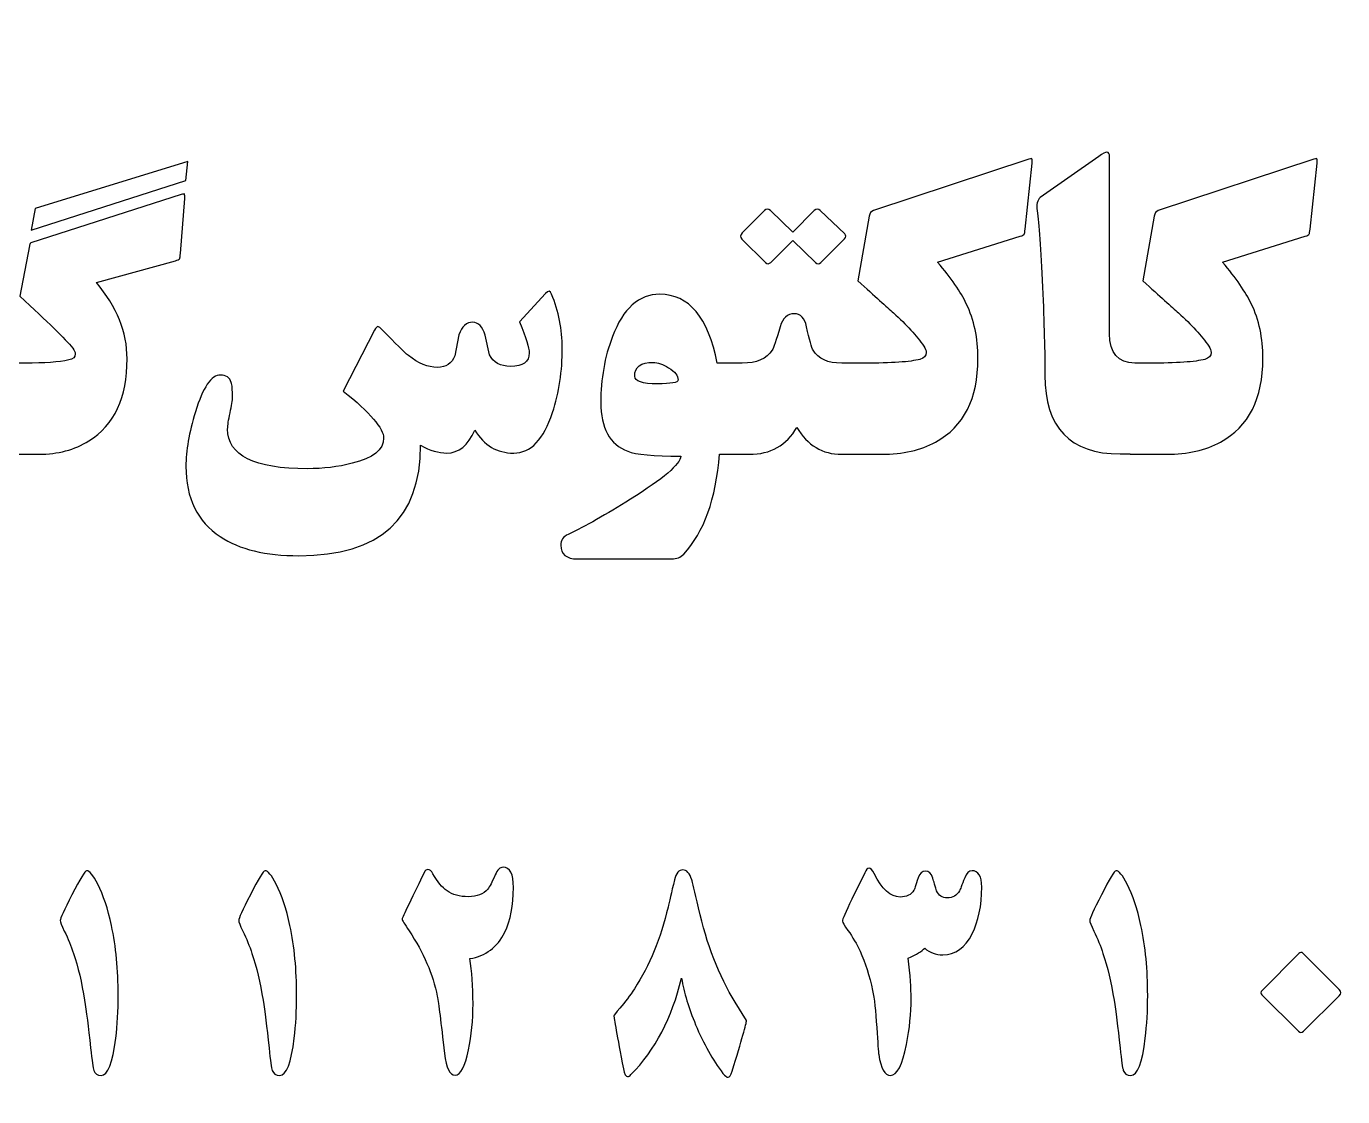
# Model space of a CAD drawing. Header units: millimetres. Extents: x -25 to 25, y -24.5 to 25.5.
# Drawn here: x -6.32 to 10.62, y -13.31 to 0.47 of the extents above; entities that cross this region are included whole.
import ezdxf

# ---------------------------------------------------------------- set-up
doc = ezdxf.new("R2010")
doc.units = ezdxf.units.MM
doc.header["$MEASUREMENT"] = 0
doc.layers.add('Layer 1', color=7, linetype='Continuous')

msp = doc.modelspace()

# ---------------------------------------------------------------- linework, layer by layer
at = {"layer": 'Layer 1', "color": 250, "lineweight": 18}
msp.add_open_spline([(21.2677, 25.4697), (21.2677, 25.4697), (-21.2323, 25.4697), (-21.2323, 25.4697), (-23.2977, 25.4697), (-24.9823, 23.7851), (-24.9823, 21.7197), (-24.9823, 21.7197), (-24.9823, -20.7803), (-24.9823, -20.7803), (-24.9823, -22.8457), (-23.2977, -24.5303), (-21.2323, -24.5303), (-21.2323, -24.5303), (21.2677, -24.5303), (21.2677, -24.5303), (23.3331, -24.5303), (25.0177, -22.8457), (25.0177, -20.7803), (25.0177, -20.7803), (25.0177, 21.7197), (25.0177, 21.7197), (25.0177, 23.7851), (23.3331, 25.4697), (21.2677, 25.4697)], degree=3, knots=[0, 0, 0, 0, 0.125, 0.125, 0.125, 0.25, 0.25, 0.25, 0.375, 0.375, 0.375, 0.5, 0.5, 0.5, 0.625, 0.625, 0.625, 0.75, 0.75, 0.75, 0.875, 0.875, 0.875, 1, 1, 1, 1], dxfattribs=at)
at = {"layer": 'Layer 1', "color": 250}
for points, knots in [([(-4.2819, -1.7464), (-4.2819, -1.7464), (-4.3361, -2.4529), (-4.3361, -2.4529), (-4.3397, -2.4891), (-4.3427, -2.5107), (-4.3463, -2.5173), (-4.3533, -2.5296), (-4.3714, -2.5397), (-4.4004, -2.5482), (-4.4004, -2.5482), (-5.4187, -2.8273), (-5.4187, -2.8273), (-5.1551, -3.1412), (-5.0232, -3.4676), (-5.0232, -3.8076), (-5.0232, -4.3093), (-5.1868, -4.6613), (-5.5144, -4.8649), (-5.7004, -4.9806), (-5.9148, -5.0383), (-6.1573, -5.0383), (-6.1573, -5.0383), (-6.4468, -5.0383), (-6.4468, -5.0383), (-6.4468, -5.0383), (-6.5758, -5.0383), (-6.5758, -5.0383), (-6.5758, -5.0383), (-6.5888, -5.0383), (-6.5888, -5.0383), (-6.7179, -5.0383), (-6.8437, -4.9916), (-6.9662, -4.8981), (-7.0624, -4.8236), (-7.1373, -4.7407), (-7.1907, -4.6507), (-7.3719, -4.9091), (-7.5872, -5.0383), (-7.8367, -5.0383), (-7.8367, -5.0383), (-7.8756, -5.0383), (-7.8756, -5.0383), (-7.8756, -5.0383), (-8.0254, -5.0383), (-8.0254, -5.0383), (-8.0254, -5.0383), (-8.1006, -5.0383), (-8.1006, -5.0383), (-8.4294, -5.0383), (-8.6989, -4.8239), (-8.9093, -4.3949), (-9.0557, -4.6568), (-9.1914, -4.8386), (-9.3176, -4.9399), (-9.4688, -5.0626), (-9.6621, -5.1234), (-9.8962, -5.1234), (-10.4231, -5.1234), (-10.6868, -4.8143), (-10.6868, -4.1961), (-10.6868, -4.0651), (-10.6678, -3.9239), (-10.6299, -3.7723), (-10.5783, -3.5637), (-10.5069, -3.4596), (-10.4156, -3.4596), (-10.3208, -3.4596), (-10.2587, -3.5068), (-10.2296, -3.6016), (-10.1797, -3.7603), (-10.1484, -3.8481), (-10.1364, -3.8653), (-10.0677, -3.9601), (-9.9421, -4.0073), (-9.7591, -4.0073), (-9.6368, -4.0073), (-9.5156, -3.9892), (-9.3948, -3.9531), (-9.2466, -3.9081), (-9.1726, -3.8547), (-9.1726, -3.7929), (-9.1726, -3.7824), (-9.1752, -3.7714), (-9.1804, -3.7594), (-9.1804, -3.7594), (-9.6096, -2.7333), (-9.6096, -2.7333), (-9.6096, -2.7333), (-9.0358, -2.1548), (-9.0358, -2.1548), (-9.0081, -2.1269), (-8.9873, -2.1133), (-8.9737, -2.1133), (-8.9617, -2.1133), (-8.9481, -2.1341), (-8.9322, -2.1756), (-8.9322, -2.1756), (-8.4467, -3.5134), (-8.4467, -3.5134), (-8.3624, -3.7481), (-8.2363, -3.8653), (-8.0692, -3.8653), (-8.0692, -3.8653), (-8.0254, -3.8653), (-8.0254, -3.8653), (-8.0254, -3.8653), (-7.8756, -3.8653), (-7.8756, -3.8653), (-7.6776, -3.8653), (-7.5844, -3.7308), (-7.5964, -3.4618), (-7.5964, -3.4618), (-7.6793, -1.7292), (-7.6793, -1.7292), (-7.6811, -1.6966), (-7.6722, -1.6737), (-7.6533, -1.6618), (-7.6533, -1.6618), (-6.8653, -1.1547), (-6.8653, -1.1547), (-6.8397, -1.1374), (-6.8233, -1.1326), (-6.8163, -1.1392), (-6.8128, -1.1446), (-6.8111, -1.1643), (-6.8111, -1.1988), (-6.8111, -1.1988), (-6.8111, -3.5368), (-6.8111, -3.5368), (-6.8111, -3.6197), (-6.7903, -3.6929), (-6.7493, -3.7568), (-6.7033, -3.8281), (-6.6414, -3.8642), (-6.5642, -3.8653), (-6.5642, -3.8653), (-6.5606, -3.8653), (-6.5606, -3.8653), (-6.5606, -3.8653), (-6.4468, -3.8653), (-6.4468, -3.8653), (-6.4468, -3.8653), (-6.3333, -3.8653), (-6.3333, -3.8653), (-6.0868, -3.8653), (-5.9002, -3.8517), (-5.7728, -3.8238), (-5.7177, -3.8119), (-5.6899, -3.7859), (-5.6899, -3.7462), (-5.6899, -3.7238), (-5.7013, -3.6991), (-5.7234, -3.6713), (-5.8182, -3.5539), (-6.0449, -3.3317), (-6.4029, -3.0041), (-6.4029, -3.0041), (-6.2812, -2.3546), (-6.2812, -2.3546), (-6.2812, -2.3444), (-6.2747, -2.3312), (-6.2609, -2.3157), (-6.2609, -2.3157), (-4.3256, -1.6948), (-4.3256, -1.6948), (-4.3034, -1.6878), (-4.2893, -1.6861), (-4.2846, -1.6896), (-4.2809, -1.6983), (-4.2801, -1.7173), (-4.2819, -1.7464)], [0, 0, 0, 0, 0.0175439, 0.0175439, 0.0175439, 0.0350877, 0.0350877, 0.0350877, 0.0526316, 0.0526316, 0.0526316, 0.0701754, 0.0701754, 0.0701754, 0.0877193, 0.0877193, 0.0877193, 0.1052632, 0.1052632, 0.1052632, 0.122807, 0.122807, 0.122807, 0.1403509, 0.1403509, 0.1403509, 0.1578947, 0.1578947, 0.1578947, 0.1754386, 0.1754386, 0.1754386, 0.1929825, 0.1929825, 0.1929825, 0.2105263, 0.2105263, 0.2105263, 0.2280702, 0.2280702, 0.2280702, 0.245614, 0.245614, 0.245614, 0.2631579, 0.2631579, 0.2631579, 0.2807018, 0.2807018, 0.2807018, 0.2982456, 0.2982456, 0.2982456, 0.3157895, 0.3157895, 0.3157895, 0.3333333, 0.3333333, 0.3333333, 0.3508772, 0.3508772, 0.3508772, 0.3684211, 0.3684211, 0.3684211, 0.3859649, 0.3859649, 0.3859649, 0.4035088, 0.4035088, 0.4035088, 0.4210526, 0.4210526, 0.4210526, 0.4385965, 0.4385965, 0.4385965, 0.4561404, 0.4561404, 0.4561404, 0.4736842, 0.4736842, 0.4736842, 0.4912281, 0.4912281, 0.4912281, 0.5087719, 0.5087719, 0.5087719, 0.5263158, 0.5263158, 0.5263158, 0.5438596, 0.5438596, 0.5438596, 0.5614035, 0.5614035, 0.5614035, 0.5789474, 0.5789474, 0.5789474, 0.5964912, 0.5964912, 0.5964912, 0.6140351, 0.6140351, 0.6140351, 0.6315789, 0.6315789, 0.6315789, 0.6491228, 0.6491228, 0.6491228, 0.6666667, 0.6666667, 0.6666667, 0.6842105, 0.6842105, 0.6842105, 0.7017544, 0.7017544, 0.7017544, 0.7192982, 0.7192982, 0.7192982, 0.7368421, 0.7368421, 0.7368421, 0.754386, 0.754386, 0.754386, 0.7719298, 0.7719298, 0.7719298, 0.7894737, 0.7894737, 0.7894737, 0.8070175, 0.8070175, 0.8070175, 0.8245614, 0.8245614, 0.8245614, 0.8421053, 0.8421053, 0.8421053, 0.8596491, 0.8596491, 0.8596491, 0.877193, 0.877193, 0.877193, 0.8947368, 0.8947368, 0.8947368, 0.9122807, 0.9122807, 0.9122807, 0.9298246, 0.9298246, 0.9298246, 0.9473684, 0.9473684, 0.9473684, 0.9649123, 0.9649123, 0.9649123, 0.9824561, 0.9824561, 0.9824561, 1, 1, 1, 1]), ([(10.2942, -1.2918), (10.2942, -1.2918), (10.2035, -2.1397), (10.2035, -2.1397), (10.1998, -2.1754), (10.1963, -2.1962), (10.1933, -2.2014), (10.1858, -2.2134), (10.1686, -2.2236), (10.1408, -2.2323), (10.1408, -2.2323), (9.0767, -2.5648), (9.0767, -2.5648), (9.2513, -2.7717), (9.3743, -2.9502), (9.4467, -3.1006), (9.5468, -3.3088), (9.5966, -3.5433), (9.5966, -3.8039), (9.5966, -4.3217), (9.415, -4.6806), (9.0516, -4.8804), (8.8602, -4.9858), (8.6296, -5.0383), (8.3588, -5.0383), (8.3588, -5.0383), (7.8887, -5.0383), (7.8887, -5.0383), (7.8887, -5.0383), (7.8887, -5.0332), (7.8887, -5.0332), (7.8887, -5.0332), (7.7595, -5.0332), (7.7595, -5.0332), (7.1135, -5.0332), (6.7907, -4.6953), (6.7907, -4.0202), (6.7907, -3.7327), (6.7801, -3.3543), (6.7598, -2.8861), (6.7373, -2.3917), (6.714, -2.0646), (6.6897, -1.9039), (6.6777, -1.8251), (6.6915, -1.7682), (6.7311, -1.7338), (6.7311, -1.7338), (7.483, -1.2037), (7.483, -1.2037), (7.5346, -1.1676), (7.5703, -1.1494), (7.5888, -1.1494), (7.6113, -1.1494), (7.6227, -1.1702), (7.6227, -1.2117), (7.6227, -1.2117), (7.6227, -3.4879), (7.6227, -3.4879), (7.6227, -3.7354), (7.7303, -3.8614), (7.9457, -3.8653), (7.9457, -3.8653), (8.1317, -3.8653), (8.1317, -3.8653), (8.4863, -3.8653), (8.7257, -3.8489), (8.8501, -3.8163), (8.9035, -3.8022), (8.9298, -3.7731), (8.9298, -3.7281), (8.9298, -3.7026), (8.9197, -3.6748), (8.8991, -3.6457), (8.8077, -3.5129), (8.6777, -3.3704), (8.5087, -3.2188), (8.4246, -3.1429), (8.272, -3.0058), (8.0515, -2.8078), (8.0515, -2.8078), (8.1961, -1.9748), (8.1961, -1.9748), (8.2032, -1.9369), (8.2212, -1.9127), (8.2503, -1.9024), (8.2503, -1.9024), (10.2528, -1.2402), (10.2528, -1.2402), (10.2682, -1.2348), (10.2797, -1.2322), (10.2863, -1.2322), (10.2951, -1.2322), (10.2978, -1.2521), (10.2942, -1.2918)], [0, 0, 0, 0, 0.0322581, 0.0322581, 0.0322581, 0.0645161, 0.0645161, 0.0645161, 0.0967742, 0.0967742, 0.0967742, 0.1290323, 0.1290323, 0.1290323, 0.1612903, 0.1612903, 0.1612903, 0.1935484, 0.1935484, 0.1935484, 0.2258065, 0.2258065, 0.2258065, 0.2580645, 0.2580645, 0.2580645, 0.2903226, 0.2903226, 0.2903226, 0.3225806, 0.3225806, 0.3225806, 0.3548387, 0.3548387, 0.3548387, 0.3870968, 0.3870968, 0.3870968, 0.4193548, 0.4193548, 0.4193548, 0.4516129, 0.4516129, 0.4516129, 0.483871, 0.483871, 0.483871, 0.516129, 0.516129, 0.516129, 0.5483871, 0.5483871, 0.5483871, 0.5806452, 0.5806452, 0.5806452, 0.6129032, 0.6129032, 0.6129032, 0.6451613, 0.6451613, 0.6451613, 0.6774194, 0.6774194, 0.6774194, 0.7096774, 0.7096774, 0.7096774, 0.7419355, 0.7419355, 0.7419355, 0.7741935, 0.7741935, 0.7741935, 0.8064516, 0.8064516, 0.8064516, 0.8387097, 0.8387097, 0.8387097, 0.8709677, 0.8709677, 0.8709677, 0.9032258, 0.9032258, 0.9032258, 0.9354839, 0.9354839, 0.9354839, 0.9677419, 0.9677419, 0.9677419, 1, 1, 1, 1]), ([(-4.2404, -1.2711), (-4.2404, -1.2711), (-4.2687, -1.5123), (-4.2687, -1.5123), (-4.2687, -1.5123), (-6.2557, -2.1557), (-6.2557, -2.1557), (-6.2557, -2.1557), (-6.2063, -1.8766), (-6.2063, -1.8766), (-6.2063, -1.8766), (-4.2404, -1.2711), (-4.2404, -1.2711)], [0, 0, 0, 0, 0.25, 0.25, 0.25, 0.5, 0.5, 0.5, 0.75, 0.75, 0.75, 1, 1, 1, 1]), ([(6.6265, -1.2918), (6.6265, -1.2918), (6.5357, -2.1397), (6.5357, -2.1397), (6.5322, -2.1754), (6.5286, -2.1962), (6.5256, -2.2014), (6.5181, -2.2134), (6.5008, -2.2236), (6.4731, -2.2323), (6.4731, -2.2323), (5.409, -2.5648), (5.409, -2.5648), (5.5836, -2.7717), (5.7067, -2.9502), (5.779, -3.1006), (5.8791, -3.3088), (5.929, -3.5433), (5.929, -3.8039), (5.929, -4.3217), (5.7472, -4.6806), (5.3838, -4.8804), (5.1925, -4.9858), (4.9618, -5.0383), (4.6911, -5.0383), (4.6911, -5.0383), (4.3733, -5.0383), (4.3733, -5.0383), (4.3733, -5.0383), (4.3733, -5.0384), (4.3733, -5.0384), (4.3733, -5.0384), (4.1745, -5.0384), (4.1745, -5.0384), (3.9266, -5.0384), (3.7343, -4.9229), (3.5981, -4.6918), (3.4641, -4.9229), (3.2598, -5.0384), (2.9861, -5.0384), (2.9861, -5.0384), (2.733, -5.0384), (2.733, -5.0384), (2.733, -5.0384), (2.733, -5.0383), (2.733, -5.0383), (2.733, -5.0383), (2.601, -5.0383), (2.601, -5.0383), (2.556, -5.6142), (2.403, -6.0419), (2.141, -6.3224), (2.1031, -6.3638), (2.0515, -6.3846), (1.9862, -6.3846), (1.9862, -6.3846), (0.774, -6.3846), (0.774, -6.3846), (0.6311, -6.3846), (0.5597, -6.3259), (0.5597, -6.2087), (0.5597, -6.1452), (0.5906, -6.0984), (0.6527, -6.0693), (0.875, -5.9643), (1.1426, -5.8136), (1.4562, -5.6168), (1.88, -5.3518), (2.0956, -5.1666), (2.1022, -5.0617), (1.7542, -5.0617), (1.5267, -5.0409), (1.42, -4.9994), (1.1893, -4.9099), (1.0738, -4.6997), (1.0738, -4.3689), (1.0738, -4.0694), (1.1237, -3.7877), (1.2238, -3.5239), (1.3613, -3.1607), (1.5646, -2.9789), (1.8336, -2.9789), (2.209, -2.9789), (2.4555, -3.2744), (2.5727, -3.8653), (2.5727, -3.8653), (2.733, -3.8653), (2.733, -3.8653), (2.733, -3.8653), (2.733, -3.8651), (2.733, -3.8651), (2.733, -3.8651), (2.8956, -3.8651), (2.8956, -3.8651), (3.08, -3.8651), (3.2083, -3.8099), (3.2806, -3.6992), (3.2978, -3.6732), (3.3322, -3.5722), (3.3838, -3.3958), (3.4165, -3.2852), (3.476, -3.2296), (3.562, -3.2296), (3.6448, -3.2296), (3.6982, -3.2852), (3.7225, -3.3958), (3.7603, -3.5652), (3.7886, -3.6662), (3.8076, -3.6992), (3.8732, -3.8099), (3.9955, -3.8651), (4.1745, -3.8651), (4.1745, -3.8651), (4.3733, -3.8651), (4.3733, -3.8651), (4.3733, -3.8651), (4.3733, -3.8653), (4.3733, -3.8653), (4.3733, -3.8653), (4.464, -3.8653), (4.464, -3.8653), (4.8186, -3.8653), (5.058, -3.8489), (5.1823, -3.8163), (5.2357, -3.8022), (5.2622, -3.7731), (5.2622, -3.7281), (5.2622, -3.7026), (5.252, -3.6748), (5.2313, -3.6457), (5.14, -3.5129), (5.01, -3.3704), (4.8411, -3.2188), (4.7568, -3.1429), (4.6042, -3.0058), (4.3837, -2.8078), (4.3837, -2.8078), (4.5283, -1.9748), (4.5283, -1.9748), (4.5355, -1.9369), (4.5535, -1.9127), (4.5826, -1.9024), (4.5826, -1.9024), (6.5851, -1.2402), (6.5851, -1.2402), (6.6005, -1.2348), (6.612, -1.2322), (6.6186, -1.2322), (6.6275, -1.2322), (6.6301, -1.2521), (6.6265, -1.2918)], [0, 0, 0, 0, 0.02, 0.02, 0.02, 0.04, 0.04, 0.04, 0.06, 0.06, 0.06, 0.08, 0.08, 0.08, 0.1, 0.1, 0.1, 0.12, 0.12, 0.12, 0.14, 0.14, 0.14, 0.16, 0.16, 0.16, 0.18, 0.18, 0.18, 0.2, 0.2, 0.2, 0.22, 0.22, 0.22, 0.24, 0.24, 0.24, 0.26, 0.26, 0.26, 0.28, 0.28, 0.28, 0.3, 0.3, 0.3, 0.32, 0.32, 0.32, 0.34, 0.34, 0.34, 0.36, 0.36, 0.36, 0.38, 0.38, 0.38, 0.4, 0.4, 0.4, 0.42, 0.42, 0.42, 0.44, 0.44, 0.44, 0.46, 0.46, 0.46, 0.48, 0.48, 0.48, 0.5, 0.5, 0.5, 0.52, 0.52, 0.52, 0.54, 0.54, 0.54, 0.56, 0.56, 0.56, 0.58, 0.58, 0.58, 0.6, 0.6, 0.6, 0.62, 0.62, 0.62, 0.64, 0.64, 0.64, 0.66, 0.66, 0.66, 0.68, 0.68, 0.68, 0.7, 0.7, 0.7, 0.72, 0.72, 0.72, 0.74, 0.74, 0.74, 0.76, 0.76, 0.76, 0.78, 0.78, 0.78, 0.8, 0.8, 0.8, 0.82, 0.82, 0.82, 0.84, 0.84, 0.84, 0.86, 0.86, 0.86, 0.88, 0.88, 0.88, 0.9, 0.9, 0.9, 0.92, 0.92, 0.92, 0.94, 0.94, 0.94, 0.96, 0.96, 0.96, 0.98, 0.98, 0.98, 1, 1, 1, 1]), ([(4.2132, -2.2013), (4.234, -2.2202), (4.2331, -2.2414), (4.2111, -2.2639), (4.2111, -2.2639), (3.906, -2.5682), (3.906, -2.5682), (3.8835, -2.5911), (3.8605, -2.5911), (3.838, -2.5686), (3.838, -2.5686), (3.5447, -2.2854), (3.5447, -2.2854), (3.5447, -2.2854), (3.2621, -2.5677), (3.2621, -2.5677), (3.2396, -2.5902), (3.2176, -2.5907), (3.1955, -2.5682), (3.1955, -2.5682), (2.8886, -2.2674), (2.8886, -2.2674), (2.8643, -2.2441), (2.8666, -2.2176), (2.8956, -2.1884), (2.8956, -2.1884), (3.1796, -1.9014), (3.1796, -1.9014), (3.2056, -1.8758), (3.2312, -1.8758), (3.2572, -1.9014), (3.2572, -1.9014), (3.5465, -2.1779), (3.5465, -2.1779), (3.5465, -2.1779), (3.8203, -1.9014), (3.8203, -1.9014), (3.8463, -1.8758), (3.8723, -1.8758), (3.898, -1.9014), (3.898, -1.9014), (4.2132, -2.2013), (4.2132, -2.2013)], [0, 0, 0, 0, 0.0714286, 0.0714286, 0.0714286, 0.1428571, 0.1428571, 0.1428571, 0.2142857, 0.2142857, 0.2142857, 0.2857143, 0.2857143, 0.2857143, 0.3571429, 0.3571429, 0.3571429, 0.4285714, 0.4285714, 0.4285714, 0.5, 0.5, 0.5, 0.5714286, 0.5714286, 0.5714286, 0.6428571, 0.6428571, 0.6428571, 0.7142857, 0.7142857, 0.7142857, 0.7857143, 0.7857143, 0.7857143, 0.8571429, 0.8571429, 0.8571429, 0.9285714, 0.9285714, 0.9285714, 1, 1, 1, 1]), ([(0.5788, -3.6714), (0.5788, -3.9661), (0.5366, -4.2426), (0.4523, -4.5009), (0.3386, -4.8488), (0.1723, -5.0226), (-0.0464, -5.0226), (-0.2616, -5.0226), (-0.4287, -4.9247), (-0.5478, -4.7281), (-0.6356, -4.9247), (-0.7551, -5.0226), (-0.9068, -5.0226), (-1.0134, -5.0226), (-1.1263, -4.9891), (-1.2454, -4.9221), (-1.2454, -5.8693), (-1.7671, -6.3433), (-2.8109, -6.3433), (-3.2399, -6.3433), (-3.5777, -6.2613), (-3.8238, -6.0977), (-4.1183, -5.9032), (-4.2657, -5.6016), (-4.2657, -5.1933), (-4.2657, -4.9934), (-4.2256, -4.7602), (-4.1444, -4.4929), (-4.0478, -4.1763), (-3.9402, -4.0176), (-3.8216, -4.0176), (-3.7488, -4.0176), (-3.7026, -4.0493), (-3.6818, -4.1133), (-3.6717, -4.1459), (-3.6663, -4.2081), (-3.6663, -4.2994), (-3.6663, -4.3422), (-3.6766, -4.4106), (-3.6972, -4.5036), (-3.7179, -4.5966), (-3.7286, -4.6663), (-3.7286, -4.7126), (-3.7286, -5.0539), (-3.3863, -5.2241), (-2.7024, -5.2241), (-2.4991, -5.2241), (-2.3073, -5.2012), (-2.1264, -5.1544), (-1.8557, -5.0857), (-1.7208, -4.9772), (-1.7208, -4.8291), (-1.7208, -4.7051), (-1.8937, -4.5036), (-2.2403, -4.2244), (-2.2403, -4.2244), (-1.8372, -3.4391), (-1.8372, -3.4391), (-1.8213, -3.4096), (-1.8077, -3.3949), (-1.7958, -3.3949), (-1.7834, -3.3949), (-1.7636, -3.4096), (-1.7362, -3.4391), (-1.5673, -3.6146), (-1.4562, -3.7239), (-1.4028, -3.7672), (-1.2754, -3.8686), (-1.1506, -3.9193), (-1.0284, -3.9193), (-0.9164, -3.9193), (-0.8424, -3.8694), (-0.8062, -3.7698), (-0.8062, -3.7698), (-0.7519, -3.5008), (-0.7519, -3.5008), (-0.7141, -3.3923), (-0.6546, -3.3381), (-0.5734, -3.3381), (-0.5028, -3.3381), (-0.4494, -3.3932), (-0.4133, -3.5034), (-0.4133, -3.5034), (-0.3564, -3.7592), (-0.3564, -3.7592), (-0.3102, -3.8576), (-0.2202, -3.9064), (-0.0879, -3.9064), (0.0727, -3.9064), (0.1525, -3.8487), (0.1525, -3.7337), (0.1525, -3.6714), (0.1106, -3.5387), (0.026, -3.3354), (0.026, -3.3354), (0.362, -2.9686), (0.362, -2.9686), (0.3981, -2.9288), (0.4246, -2.9316), (0.4417, -2.9764), (0.5331, -3.2006), (0.5788, -3.4321), (0.5788, -3.6714)], [0, 0, 0, 0, 0.0294118, 0.0294118, 0.0294118, 0.0588235, 0.0588235, 0.0588235, 0.0882353, 0.0882353, 0.0882353, 0.1176471, 0.1176471, 0.1176471, 0.1470588, 0.1470588, 0.1470588, 0.1764706, 0.1764706, 0.1764706, 0.2058824, 0.2058824, 0.2058824, 0.2352941, 0.2352941, 0.2352941, 0.2647059, 0.2647059, 0.2647059, 0.2941176, 0.2941176, 0.2941176, 0.3235294, 0.3235294, 0.3235294, 0.3529412, 0.3529412, 0.3529412, 0.3823529, 0.3823529, 0.3823529, 0.4117647, 0.4117647, 0.4117647, 0.4411765, 0.4411765, 0.4411765, 0.4705882, 0.4705882, 0.4705882, 0.5, 0.5, 0.5, 0.5294118, 0.5294118, 0.5294118, 0.5588235, 0.5588235, 0.5588235, 0.5882353, 0.5882353, 0.5882353, 0.6176471, 0.6176471, 0.6176471, 0.6470588, 0.6470588, 0.6470588, 0.6764706, 0.6764706, 0.6764706, 0.7058824, 0.7058824, 0.7058824, 0.7352941, 0.7352941, 0.7352941, 0.7647059, 0.7647059, 0.7647059, 0.7941176, 0.7941176, 0.7941176, 0.8235294, 0.8235294, 0.8235294, 0.8529412, 0.8529412, 0.8529412, 0.8823529, 0.8823529, 0.8823529, 0.9117647, 0.9117647, 0.9117647, 0.9411765, 0.9411765, 0.9411765, 0.9705882, 0.9705882, 0.9705882, 1, 1, 1, 1]), ([(2.0687, -4.0823), (2.0687, -4.0272), (2.0281, -3.9747), (1.9475, -3.9248), (1.8733, -3.8781), (1.8067, -3.8547), (1.7481, -3.8547), (1.5898, -3.8547), (1.5105, -3.9143), (1.5105, -4.0333), (1.5105, -4.0986), (1.6078, -4.1312), (1.8023, -4.1312), (1.9801, -4.1312), (2.0687, -4.1149), (2.0687, -4.0823)], [0, 0, 0, 0, 0.2, 0.2, 0.2, 0.4, 0.4, 0.4, 0.6, 0.6, 0.6, 0.8, 0.8, 0.8, 1, 1, 1, 1]), ([(-5.1374, -12.0022), (-5.1374, -12.1966), (-5.1476, -12.3804), (-5.1683, -12.5538), (-5.2067, -12.8722), (-5.2693, -13.0309), (-5.3571, -13.0309), (-5.4051, -13.0309), (-5.4368, -13.0098), (-5.4509, -12.9674), (-5.4616, -12.9378), (-5.4752, -12.8413), (-5.4928, -12.6786), (-5.5228, -12.4038), (-5.5484, -12.1988), (-5.5699, -12.0643), (-5.6071, -11.8363), (-5.6542, -11.6357), (-5.7119, -11.4614), (-5.7433, -11.3684), (-5.7826, -11.2732), (-5.8311, -11.1739), (-5.8659, -11.1021), (-5.8836, -11.0562), (-5.8836, -11.0368), (-5.8836, -11.0161), (-5.8333, -10.9058), (-5.7323, -10.7061), (-5.6282, -10.5002), (-5.5656, -10.3969), (-5.5436, -10.3969), (-5.5078, -10.3969), (-5.4598, -10.4552), (-5.4002, -10.5716), (-5.3292, -10.7106), (-5.2702, -10.8882), (-5.2238, -11.1029), (-5.1661, -11.3728), (-5.1374, -11.6727), (-5.1374, -12.0022)], [0, 0, 0, 0, 0.0769231, 0.0769231, 0.0769231, 0.1538462, 0.1538462, 0.1538462, 0.2307692, 0.2307692, 0.2307692, 0.3076923, 0.3076923, 0.3076923, 0.3846154, 0.3846154, 0.3846154, 0.4615385, 0.4615385, 0.4615385, 0.5384615, 0.5384615, 0.5384615, 0.6153846, 0.6153846, 0.6153846, 0.6923077, 0.6923077, 0.6923077, 0.7692308, 0.7692308, 0.7692308, 0.8461538, 0.8461538, 0.8461538, 0.9230769, 0.9230769, 0.9230769, 1, 1, 1, 1]), ([(-2.8408, -12.0022), (-2.8408, -12.1966), (-2.8509, -12.3804), (-2.8717, -12.5538), (-2.9101, -12.8722), (-2.9727, -13.0309), (-3.0604, -13.0309), (-3.1084, -13.0309), (-3.1402, -13.0098), (-3.1543, -12.9674), (-3.1649, -12.9378), (-3.1786, -12.8413), (-3.1962, -12.6786), (-3.2262, -12.4038), (-3.2518, -12.1988), (-3.2734, -12.0643), (-3.3104, -11.8363), (-3.3577, -11.6357), (-3.4154, -11.4614), (-3.4467, -11.3684), (-3.4859, -11.2732), (-3.5344, -11.1739), (-3.5693, -11.1021), (-3.5869, -11.0562), (-3.5869, -11.0368), (-3.5869, -11.0161), (-3.5367, -10.9058), (-3.4357, -10.7061), (-3.3316, -10.5002), (-3.2691, -10.3969), (-3.2469, -10.3969), (-3.2112, -10.3969), (-3.1632, -10.4552), (-3.1037, -10.5716), (-3.0327, -10.7106), (-2.9736, -10.8882), (-2.9273, -11.1029), (-2.8694, -11.3728), (-2.8408, -11.6727), (-2.8408, -12.0022)], [0, 0, 0, 0, 0.0769231, 0.0769231, 0.0769231, 0.1538462, 0.1538462, 0.1538462, 0.2307692, 0.2307692, 0.2307692, 0.3076923, 0.3076923, 0.3076923, 0.3846154, 0.3846154, 0.3846154, 0.4615385, 0.4615385, 0.4615385, 0.5384615, 0.5384615, 0.5384615, 0.6153846, 0.6153846, 0.6153846, 0.6923077, 0.6923077, 0.6923077, 0.7692308, 0.7692308, 0.7692308, 0.8461538, 0.8461538, 0.8461538, 0.9230769, 0.9230769, 0.9230769, 1, 1, 1, 1]), ([(-0.0501, -10.6121), (-0.0501, -10.8444), (-0.0876, -11.0371), (-0.1626, -11.1897), (-0.2573, -11.3819), (-0.4068, -11.4953), (-0.6106, -11.5292), (-0.5841, -11.6897), (-0.5704, -11.8833), (-0.5704, -12.1091), (-0.5704, -12.3199), (-0.5898, -12.5174), (-0.6278, -12.7018), (-0.6732, -12.9201), (-0.7306, -13.0289), (-0.8006, -13.0289), (-0.8716, -13.0289), (-0.9174, -12.9363), (-0.9382, -12.7498), (-0.9836, -12.3451), (-1.0144, -12.0994), (-1.0308, -12.0129), (-1.0868, -11.7298), (-1.2072, -11.4494), (-1.3924, -11.1724), (-1.4533, -11.0817), (-1.4832, -11.0313), (-1.4832, -11.0212), (-1.4832, -11.0089), (-1.4554, -10.9454), (-1.3986, -10.8312), (-1.3254, -10.6831), (-1.2597, -10.5472), (-1.2006, -10.4233), (-1.1873, -10.3954), (-1.1711, -10.3818), (-1.1517, -10.3818), (-1.1287, -10.3818), (-1.1071, -10.3999), (-1.0868, -10.4361), (-1.0277, -10.5397), (-0.9673, -10.6142), (-0.9042, -10.6578), (-0.8333, -10.7077), (-0.7416, -10.7319), (-0.6291, -10.7319), (-0.5202, -10.7319), (-0.4373, -10.6993), (-0.3808, -10.6336), (-0.3571, -10.6054), (-0.3253, -10.5449), (-0.2847, -10.4514), (-0.2569, -10.3853), (-0.2229, -10.3523), (-0.1828, -10.3523), (-0.0942, -10.3523), (-0.0501, -10.4387), (-0.0501, -10.6121)], [0, 0, 0, 0, 0.0526316, 0.0526316, 0.0526316, 0.1052632, 0.1052632, 0.1052632, 0.1578947, 0.1578947, 0.1578947, 0.2105263, 0.2105263, 0.2105263, 0.2631579, 0.2631579, 0.2631579, 0.3157895, 0.3157895, 0.3157895, 0.3684211, 0.3684211, 0.3684211, 0.4210526, 0.4210526, 0.4210526, 0.4736842, 0.4736842, 0.4736842, 0.5263158, 0.5263158, 0.5263158, 0.5789474, 0.5789474, 0.5789474, 0.6315789, 0.6315789, 0.6315789, 0.6842105, 0.6842105, 0.6842105, 0.7368421, 0.7368421, 0.7368421, 0.7894737, 0.7894737, 0.7894737, 0.8421053, 0.8421053, 0.8421053, 0.8947368, 0.8947368, 0.8947368, 0.9473684, 0.9473684, 0.9473684, 1, 1, 1, 1]), ([(2.9497, -12.3264), (2.9497, -12.3582), (2.888, -12.5751), (2.7646, -12.9768), (2.7478, -13.0293), (2.7306, -13.0553), (2.7121, -13.0553), (2.6945, -13.0553), (2.6728, -13.0389), (2.6468, -13.0063), (2.5145, -12.8331), (2.3967, -12.6241), (2.2948, -12.3788), (2.2062, -12.1658), (2.1458, -11.9669), (2.1128, -11.7813), (1.9897, -12.2911), (1.7732, -12.7043), (1.4623, -13.0213), (1.4461, -13.0381), (1.4315, -13.0464), (1.4187, -13.0464), (1.3966, -13.0464), (1.3786, -13.0143), (1.3662, -12.9491), (1.2842, -12.5169), (1.2427, -12.2889), (1.2427, -12.2659), (1.2427, -12.2563), (1.2678, -12.2232), (1.3172, -12.1677), (1.387, -12.0892), (1.4513, -12.0049), (1.5082, -11.9154), (1.7022, -11.6159), (1.846, -11.2663), (1.9395, -10.8668), (1.9541, -10.8011), (1.9818, -10.6828), (2.0228, -10.5131), (2.0445, -10.4284), (2.0806, -10.3866), (2.1313, -10.3866), (2.1793, -10.3866), (2.2177, -10.4293), (2.2451, -10.5162), (2.2526, -10.5378), (2.2808, -10.6577), (2.3306, -10.8761), (2.4365, -11.3434), (2.5943, -11.7483), (2.8047, -12.0901), (2.8047, -12.0901), (2.9497, -12.3264), (2.9497, -12.3264)], [0, 0, 0, 0, 0.0555556, 0.0555556, 0.0555556, 0.1111111, 0.1111111, 0.1111111, 0.1666667, 0.1666667, 0.1666667, 0.2222222, 0.2222222, 0.2222222, 0.2777778, 0.2777778, 0.2777778, 0.3333333, 0.3333333, 0.3333333, 0.3888889, 0.3888889, 0.3888889, 0.4444444, 0.4444444, 0.4444444, 0.5, 0.5, 0.5, 0.5555556, 0.5555556, 0.5555556, 0.6111111, 0.6111111, 0.6111111, 0.6666667, 0.6666667, 0.6666667, 0.7222222, 0.7222222, 0.7222222, 0.7777778, 0.7777778, 0.7777778, 0.8333333, 0.8333333, 0.8333333, 0.8888889, 0.8888889, 0.8888889, 0.9444444, 0.9444444, 0.9444444, 1, 1, 1, 1]), ([(5.9771, -10.6091), (5.9771, -10.8476), (5.9357, -11.0478), (5.8537, -11.2096), (5.762, -11.3899), (5.6363, -11.4803), (5.4766, -11.4803), (5.3858, -11.4803), (5.3082, -11.4513), (5.2433, -11.3936), (5.2095, -11.4337), (5.1388, -11.4764), (5.0317, -11.5214), (5.0563, -11.7418), (5.0687, -11.9156), (5.0687, -12.0422), (5.0687, -12.2318), (5.049, -12.4284), (5.0087, -12.6327), (4.9563, -12.8989), (4.8871, -13.0326), (4.8015, -13.0326), (4.7296, -13.0326), (4.6798, -12.9431), (4.6516, -12.7636), (4.6463, -12.7314), (4.638, -12.6154), (4.6256, -12.4148), (4.6118, -12.2001), (4.5942, -12.0417), (4.5727, -11.9389), (4.533, -11.7484), (4.4787, -11.5792), (4.4108, -11.4318), (4.3685, -11.3414), (4.3165, -11.2528), (4.2547, -11.1664), (4.2071, -11.1003), (4.1837, -11.0606), (4.1837, -11.0473), (4.1837, -11.0248), (4.2243, -10.9304), (4.3058, -10.7633), (4.3058, -10.7633), (4.4708, -10.4233), (4.4708, -10.4233), (4.4893, -10.3841), (4.5082, -10.3647), (4.5268, -10.3647), (4.5471, -10.3647), (4.5691, -10.3872), (4.5912, -10.4331), (4.6935, -10.6346), (4.8051, -10.7356), (4.9267, -10.7356), (5.0101, -10.7356), (5.0692, -10.7069), (5.1045, -10.6492), (5.1093, -10.6408), (5.1278, -10.5869), (5.1596, -10.4887), (5.1781, -10.4308), (5.2098, -10.4018), (5.254, -10.4018), (5.2976, -10.4018), (5.3281, -10.4317), (5.3466, -10.4913), (5.3532, -10.5098), (5.3695, -10.5649), (5.3963, -10.6567), (5.4242, -10.7162), (5.4701, -10.7466), (5.5336, -10.7466), (5.6036, -10.7466), (5.6566, -10.7157), (5.6927, -10.6548), (5.6988, -10.6408), (5.7205, -10.5852), (5.7576, -10.4887), (5.7813, -10.4278), (5.8127, -10.3973), (5.852, -10.3973), (5.9352, -10.3973), (5.9771, -10.4679), (5.9771, -10.6091)], [0, 0, 0, 0, 0.0357143, 0.0357143, 0.0357143, 0.0714286, 0.0714286, 0.0714286, 0.1071429, 0.1071429, 0.1071429, 0.1428571, 0.1428571, 0.1428571, 0.1785714, 0.1785714, 0.1785714, 0.2142857, 0.2142857, 0.2142857, 0.25, 0.25, 0.25, 0.2857143, 0.2857143, 0.2857143, 0.3214286, 0.3214286, 0.3214286, 0.3571429, 0.3571429, 0.3571429, 0.3928571, 0.3928571, 0.3928571, 0.4285714, 0.4285714, 0.4285714, 0.4642857, 0.4642857, 0.4642857, 0.5, 0.5, 0.5, 0.5357143, 0.5357143, 0.5357143, 0.5714286, 0.5714286, 0.5714286, 0.6071429, 0.6071429, 0.6071429, 0.6428571, 0.6428571, 0.6428571, 0.6785714, 0.6785714, 0.6785714, 0.7142857, 0.7142857, 0.7142857, 0.75, 0.75, 0.75, 0.7857143, 0.7857143, 0.7857143, 0.8214286, 0.8214286, 0.8214286, 0.8571429, 0.8571429, 0.8571429, 0.8928571, 0.8928571, 0.8928571, 0.9285714, 0.9285714, 0.9285714, 0.9642857, 0.9642857, 0.9642857, 1, 1, 1, 1]), ([(8.1131, -12.0022), (8.1131, -12.1966), (8.103, -12.3804), (8.0822, -12.5538), (8.0443, -12.8722), (7.9812, -13.0309), (7.8935, -13.0309), (7.8455, -13.0309), (7.8137, -13.0098), (7.7996, -12.9674), (7.7895, -12.9378), (7.7748, -12.8413), (7.7577, -12.6786), (7.7277, -12.4038), (7.7021, -12.1988), (7.6805, -12.0643), (7.6435, -11.8363), (7.5958, -11.6357), (7.5381, -11.4614), (7.5076, -11.3684), (7.468, -11.2732), (7.4195, -11.1739), (7.3846, -11.1021), (7.367, -11.0562), (7.367, -11.0368), (7.367, -11.0161), (7.4172, -10.9058), (7.5182, -10.7061), (7.6223, -10.5002), (7.685, -10.3969), (7.7065, -10.3969), (7.7427, -10.3969), (7.7907, -10.4552), (7.8502, -10.5716), (7.9212, -10.7106), (7.98, -10.8882), (8.0267, -11.1029), (8.0845, -11.3728), (8.1131, -11.6727), (8.1131, -12.0022)], [0, 0, 0, 0, 0.0769231, 0.0769231, 0.0769231, 0.1538462, 0.1538462, 0.1538462, 0.2307692, 0.2307692, 0.2307692, 0.3076923, 0.3076923, 0.3076923, 0.3846154, 0.3846154, 0.3846154, 0.4615385, 0.4615385, 0.4615385, 0.5384615, 0.5384615, 0.5384615, 0.6153846, 0.6153846, 0.6153846, 0.6923077, 0.6923077, 0.6923077, 0.7692308, 0.7692308, 0.7692308, 0.8461538, 0.8461538, 0.8461538, 0.9230769, 0.9230769, 0.9230769, 1, 1, 1, 1]), ([(10.5793, -12.0068), (10.5793, -12.0068), (10.119, -12.4642), (10.119, -12.4642), (10.0973, -12.4857), (10.0757, -12.4857), (10.0546, -12.4642), (10.0546, -12.4642), (9.5845, -11.9932), (9.5845, -11.9932), (9.5651, -11.9777), (9.566, -11.9592), (9.5876, -11.9372), (9.5876, -11.9372), (10.059, -11.4632), (10.059, -11.4632), (10.0776, -11.4446), (10.0952, -11.4442), (10.1128, -11.4618), (10.1128, -11.4618), (10.5793, -11.9279), (10.5793, -11.9279), (10.6067, -11.9548), (10.6067, -11.9808), (10.5793, -12.0068)], [0, 0, 0, 0, 0.125, 0.125, 0.125, 0.25, 0.25, 0.25, 0.375, 0.375, 0.375, 0.5, 0.5, 0.5, 0.625, 0.625, 0.625, 0.75, 0.75, 0.75, 0.875, 0.875, 0.875, 1, 1, 1, 1])]:
    msp.add_open_spline(points, degree=3, knots=knots, dxfattribs=at)

doc.saveas('drawing.dxf')
